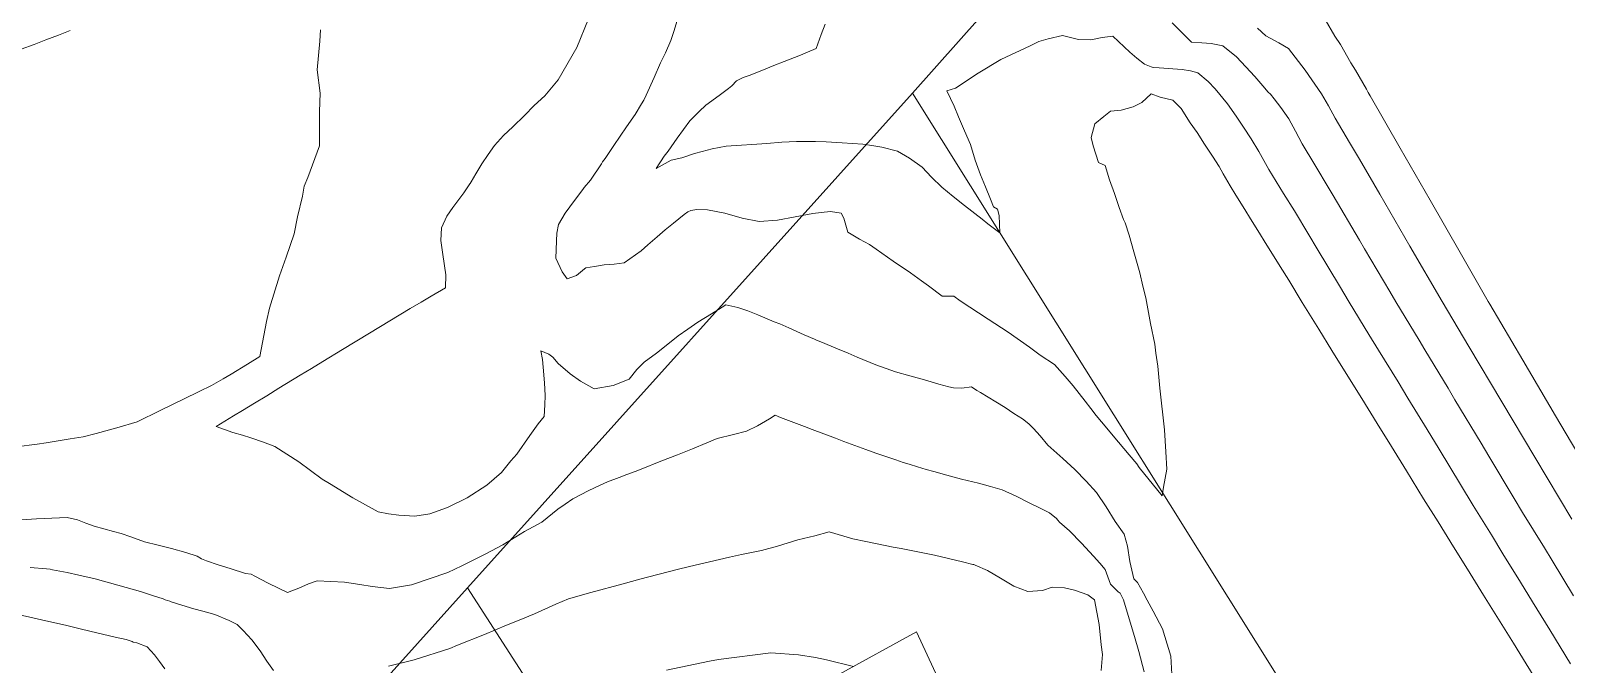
# Model space of a CAD drawing. Header units: inches. Extents: x 11351264 to 11356330, y 6702313 to 6706468.
# Drawn here: x 11354518.1 to 11354918.4, y 6705457 to 6705622.3 of the extents above; entities that cross this region are included whole.
import ezdxf

# ---------------------------------------------------------------- set-up
doc = ezdxf.new("R2010")
doc.units = ezdxf.units.IN
doc.header["$MEASUREMENT"] = 0
doc.layers.add('Shumate_Contours_clip1', color=7, linetype='Continuous', lineweight=0)
doc.layers.add('Shumate_Parcels_clip1', color=7, linetype='Continuous', lineweight=0)

msp = doc.modelspace()

# ---------------------------------------------------------------- linework, layer by layer
at = {"layer": 'Shumate_Contours_clip1'}
for points, elevation in [([(11354663.53, 6705625.38), (11354660.5, 6705617.86), (11354655.65, 6705609.45), (11354652.1, 6705605.3), (11354649.39, 6705602.76), (11354646.8, 6705600.16), (11354643.78, 6705597.2), (11354641.32, 6705594.92), (11354639.05, 6705592.36), (11354637.33, 6705590), (11354635.68, 6705587.55), (11354634.11, 6705584.96), (11354632.94, 6705582.83), (11354632.65, 6705582.43), (11354632.57, 6705582.29), (11354631.03, 6705579.97), (11354628.15, 6705576.19), (11354626.59, 6705573.94), (11354625.21, 6705570.88), (11354625, 6705567.52), (11354625.52, 6705563.94), (11354626.33, 6705558.63), (11354626.25, 6705555.23), (11354622.47, 6705553.05), (11354619.85, 6705551.48), (11354617.04, 6705549.83), (11354611.69, 6705546.6), (11354606.39, 6705543.36), (11354599.4, 6705539.14), (11354594.22, 6705535.99), (11354591.27, 6705534.2), (11354588.37, 6705532.44), (11354582.78, 6705529.01), (11354579.64, 6705527.09), (11354576.47, 6705525.17), (11354573.31, 6705523.25), (11354570.95, 6705521.8), (11354566.46, 6705519.04), (11354570.76, 6705517.52), (11354573.3, 6705516.77), (11354575.53, 6705516.13), (11354578.83, 6705515.01), (11354581.71, 6705513.85), (11354588.01, 6705509.82), (11354594.12, 6705505.31), (11354596.02, 6705504.17), (11354602.08, 6705500.43), (11354608.69, 6705496.78), (11354611.38, 6705496.32), (11354614.03, 6705495.91), (11354618.22, 6705495.65), (11354622.17, 6705496.27), (11354626.73, 6705497.91), (11354631.89, 6705500.47), (11354637.05, 6705503.73), (11354640.85, 6705507.07), (11354643.31, 6705510.13), (11354644.8, 6705511.87), (11354648.19, 6705516.71), (11354650.43, 6705519.74), (11354651.94, 6705521.68), (11354652.17, 6705524.72), (11354652.26, 6705527.11), (11354652.06, 6705530.43), (11354651.66, 6705534.49), (11354651.5, 6705536.52), (11354651.06, 6705538.78), (11354653.14, 6705537.89), (11354654.2, 6705537.11), (11354655.65, 6705535.46), (11354658.77, 6705532.75), (11354661.46, 6705530.91), (11354664.96, 6705528.87), (11354669.99, 6705529.76), (11354674.13, 6705531.4), (11354676.14, 6705533.9), (11354678, 6705535.8), (11354681.24, 6705538.2), (11354683.37, 6705539.87), (11354686.85, 6705542.67), (11354689.38, 6705544.42), (11354692.02, 6705546.23), (11354695.62, 6705548.43), (11354697.44, 6705549.57), (11354699.33, 6705550.78), (11354702.43, 6705550.08), (11354705.07, 6705549.19), (11354707.65, 6705548.14), (11354711.92, 6705546.34), (11354713.42, 6705545.81), (11354715.78, 6705544.78), (11354717.87, 6705543.81), (11354719.77, 6705542.93), (11354722.42, 6705541.82), (11354722.99, 6705541.59), (11354724.1, 6705541.15), (11354728.47, 6705539.33), (11354731.25, 6705538.17), (11354733.52, 6705537.17), (11354738.46, 6705535.1), (11354743.59, 6705533.34), (11354747.33, 6705532.3), (11354751.07, 6705531.2), (11354754.82, 6705530.11), (11354757.47, 6705529.36), (11354758.66, 6705529.16), (11354760.82, 6705529.04), (11354763.37, 6705529.36), (11354764.75, 6705528.47), (11354765.69, 6705527.95), (11354769.71, 6705525.5), (11354772.13, 6705524.01), (11354774.44, 6705522.44), (11354776.69, 6705521.09), (11354778.35, 6705519.78), (11354779.49, 6705518.57), (11354781.28, 6705516.6), (11354783.25, 6705514.17), (11354787.2, 6705510.69), (11354790.34, 6705507.8), (11354793.25, 6705504.79), (11354795.99, 6705501.84), (11354798.46, 6705498.14), (11354800.84, 6705494.25), (11354803.17, 6705490.94), (11354803.99, 6705487.81), (11354804.64, 6705483.81), (11354805.67, 6705479.3), (11354806.64, 6705478.38), (11354808.19, 6705475.56), (11354809.15, 6705473.78), (11354810.72, 6705470.89), (11354813.14, 6705466.31), (11354813.74, 6705464.33), (11354815.29, 6705459.19), (11354815.75, 6705451.32)], 1404), ([(11354686.59, 6705624.93), (11354685.73, 6705622.02), (11354684.95, 6705619.73), (11354683.55, 6705616.51), (11354682.27, 6705613.89), (11354680.64, 6705610.04), (11354678.59, 6705605.46), (11354677.92, 6705604.12), (11354677.34, 6705603.18), (11354675.64, 6705600.44), (11354673.46, 6705597.16), (11354670.16, 6705592.35), (11354667.82, 6705588.94), (11354667.18, 6705588.05), (11354666.87, 6705587.54), (11354664.01, 6705583.33), (11354662.4, 6705581.35), (11354662.03, 6705580.81), (11354659.84, 6705577.97), (11354658.63, 6705576.35), (11354657.44, 6705574.72), (11354655.68, 6705571.72), (11354655.29, 6705569.49), (11354655.19, 6705567.43), (11354655.09, 6705565.13), (11354654.98, 6705562.94), (11354656.65, 6705559.42), (11354657.93, 6705557.57), (11354660.39, 6705558.39), (11354662.5, 6705560.19), (11354662.84, 6705560.4), (11354665.08, 6705560.76), (11354667.59, 6705561.18), (11354670.25, 6705561.35), (11354672.8, 6705561.71), (11354677.25, 6705564.89), (11354679.01, 6705566.44), (11354681.45, 6705568.47), (11354683.47, 6705570.34), (11354685.64, 6705572.06), (11354688.48, 6705574.37), (11354689.42, 6705575.05), (11354690.19, 6705575.39), (11354691.8, 6705575.63), (11354694.54, 6705575.56), (11354699.02, 6705574.66), (11354703.58, 6705573.36), (11354708.04, 6705572.53), (11354712.79, 6705572.84), (11354717.41, 6705573.75), (11354722.04, 6705574.6), (11354724.21, 6705574.85), (11354726.6, 6705575.11), (11354729.36, 6705574.65), (11354730.12, 6705573.38), (11354731.14, 6705569.73), (11354734.18, 6705567.86), (11354736.73, 6705566.47), (11354738.49, 6705565.33), (11354742.95, 6705562.19), (11354747.46, 6705559.1), (11354750.34, 6705557.04), (11354752.13, 6705555.73), (11354755.75, 6705553.07), (11354758.77, 6705553.01), (11354760.38, 6705551.83), (11354767.75, 6705547.08), (11354772.93, 6705543.64), (11354778.46, 6705539.71), (11354781.27, 6705537.68), (11354784.96, 6705535.25), (11354787.76, 6705532.1), (11354789.83, 6705529.62), (11354793.03, 6705525.69), (11354794.49, 6705523.73), (11354795.84, 6705521.88), (11354798.61, 6705518.65), (11354800.33, 6705516.61), (11354804.5, 6705511.68), (11354806.46, 6705509.31), (11354807.09, 6705508.36), (11354813.03, 6705500.98), (11354813.44, 6705503.26), (11354814.27, 6705507.94), (11354814.02, 6705512.47), (11354813.71, 6705518.21), (11354812.5, 6705529.09), (11354811.9, 6705534.78), (11354811.42, 6705538.18), (11354811.13, 6705540.56), (11354810.04, 6705545.91), (11354808.84, 6705552.57), (11354808.01, 6705555.63), (11354807.26, 6705559.15), (11354805.69, 6705564.6), (11354804.44, 6705568.92), (11354803.4, 6705572.12), (11354802.98, 6705573.07), (11354801.9, 6705576.15), (11354800.66, 6705579.81), (11354799.37, 6705583.41), (11354798.21, 6705587.13), (11354796.48, 6705587.87), (11354795.1, 6705592.26), (11354794.59, 6705594.4), (11354795.48, 6705597.99), (11354797.85, 6705599.86), (11354799.59, 6705601.26), (11354802.39, 6705601.53), (11354805.47, 6705602.37), (11354807.73, 6705603.52), (11354810.16, 6705605.81), (11354812.55, 6705604.95), (11354815.83, 6705604.15), (11354818.01, 6705601.96), (11354820.41, 6705598.27), (11354822.16, 6705595.74), (11354824.15, 6705592.66), (11354826.21, 6705589.51), (11354827.9, 6705586.81), (11354828.95, 6705584.98), (11354830.82, 6705581.83), (11354832.26, 6705579.39), (11354834.62, 6705575.62), (11354836.11, 6705573.19), (11354838.44, 6705569.47), (11354839.96, 6705566.99), (11354842.26, 6705563.32), (11354843.81, 6705560.79), (11354846.08, 6705557.17), (11354849.53, 6705551.41), (11354853.87, 6705544.47), (11354857.31, 6705538.89), (11354861.51, 6705532.16), (11354865.08, 6705526.37), (11354869.16, 6705519.84), (11354872.85, 6705513.84), (11354876.8, 6705507.52), (11354881.24, 6705500.23), (11354885, 6705494.21), (11354889.04, 6705487.67), (11354892.66, 6705481.86), (11354896.84, 6705475.11), (11354900.33, 6705469.52), (11354904.64, 6705462.55), (11354907.99, 6705457.17), (11354913.17, 6705448.7)], 1402), ([(11354815.69, 6705624.35), (11354817.82, 6705622.18), (11354820.69, 6705619.24), (11354823.45, 6705619.11), (11354825.83, 6705618.93), (11354828.89, 6705618.31), (11354832.42, 6705615.42), (11354834.92, 6705612.8), (11354837.19, 6705610.33), (11354839.32, 6705607.86), (11354840.69, 6705606.24), (11354841.3, 6705605.71), (11354842.28, 6705604.49), (11354844, 6705602.25), (11354846.07, 6705599.26), (11354847.84, 6705596.04), (11354849.54, 6705592.77), (11354852.85, 6705587.3), (11354856.62, 6705581.04), (11354857.64, 6705579.29), (11354864.51, 6705567.64), (11354865.81, 6705565.42), (11354872.4, 6705554.24), (11354873.97, 6705551.55), (11354880.03, 6705541.56), (11354881.55, 6705539.02), (11354887.59, 6705529.08), (11354889.39, 6705526.05), (11354896.23, 6705514.7), (11354898.23, 6705511.35), (11354904.87, 6705500.32), (11354907.05, 6705496.66), (11354912.73, 6705487.38), (11354914.7, 6705484.12), (11354920.32, 6705474.93)], 1398), ([(11354855.54, 6705625.22), (11354858.08, 6705620.81), (11354859.52, 6705618.62), (11354862.23, 6705613.9), (11354863.47, 6705611.96), (11354866.32, 6705606.99), (11354866.8, 6705606.13), (11354867.31, 6705605.27), (11354875.12, 6705591.67), (11354882.93, 6705578.07), (11354890.73, 6705564.46), (11354898.06, 6705551.68), (11354898.52, 6705550.91), (11354907.08, 6705536.38), (11354915.64, 6705521.84), (11354924.2, 6705507.3)], 1394), ([(11354593.62, 6705622.52), (11354593.46, 6705619.54), (11354592.81, 6705612.08), (11354593.54, 6705605.95), (11354593.35, 6705601.15), (11354593.36, 6705592.22), (11354590.32, 6705583.95), (11354589.4, 6705581.75), (11354588.92, 6705579.08), (11354587.69, 6705573.71), (11354586.79, 6705569.3), (11354584.68, 6705563.21), (11354582.97, 6705558.3), (11354580.37, 6705549.92), (11354579.56, 6705546.41), (11354577.84, 6705537.3), (11354574.63, 6705535.32), (11354570.38, 6705532.72), (11354568.24, 6705531.48), (11354565.21, 6705529.72), (11354561.98, 6705528.16), (11354557.92, 6705526.16), (11354555.26, 6705524.87), (11354551.87, 6705523.21), (11354545.86, 6705520.25), (11354540.55, 6705518.71), (11354538.61, 6705518.17), (11354535.13, 6705517.24), (11354531.82, 6705516.34), (11354528.38, 6705515.85), (11354522.14, 6705514.83), (11354519.76, 6705514.48), (11354514.32, 6705513.71)], 1406), ([(11354528.38, 6705622.33), (11354525.31, 6705621.12), (11354522.01, 6705619.89), (11354518.97, 6705618.68), (11354515.64, 6705617.44)], 1408), ([(11354725.24, 6705623.93), (11354724.14, 6705621.28), (11354722.91, 6705617.6), (11354720.6, 6705616.66), (11354718.75, 6705615.91), (11354714.56, 6705614.25), (11354711.87, 6705613.17), (11354709.18, 6705612.08), (11354705.39, 6705610.55), (11354703.83, 6705610.03), (11354702.13, 6705609.21), (11354700.88, 6705607.9), (11354700.04, 6705607.15), (11354697.57, 6705605.36), (11354694.09, 6705602.83), (11354692.36, 6705601.23), (11354689.93, 6705598.79), (11354688.29, 6705596.53), (11354686.66, 6705594.27), (11354684.25, 6705590.87), (11354683.22, 6705589.52), (11354681.16, 6705586.36), (11354685.05, 6705588.51), (11354687.87, 6705589.11), (11354691.17, 6705590.27), (11354693.17, 6705590.79), (11354695.78, 6705591.47), (11354699.43, 6705592.15), (11354703.38, 6705592.44), (11354706.1, 6705592.59), (11354710, 6705592.89), (11354713.9, 6705593.2), (11354717.78, 6705593.38), (11354720.11, 6705593.4), (11354722.7, 6705593.34), (11354725.46, 6705593.25), (11354729.62, 6705593.04), (11354735, 6705592.67), (11354737.42, 6705592.31), (11354740.02, 6705591.9), (11354744.04, 6705590.83), (11354747.19, 6705588.98), (11354750.46, 6705586.64), (11354752.91, 6705584.11), (11354755.62, 6705581.49), (11354758.62, 6705579.03), (11354761.57, 6705576.67), (11354766.12, 6705573.11), (11354767.61, 6705571.87), (11354770.76, 6705569.57), (11354770.54, 6705574.11), (11354770.16, 6705575.75), (11354769.08, 6705576.35), (11354768.36, 6705578.36), (11354766.98, 6705581.51), (11354765.73, 6705584.7), (11354764.36, 6705588.51), (11354763.09, 6705592.55), (11354762.16, 6705594.79), (11354761.31, 6705596.77), (11354760, 6705599.77), (11354758.85, 6705602.6), (11354756.89, 6705606.62), (11354759.21, 6705607.29), (11354765.06, 6705611.18), (11354770.97, 6705614.78), (11354778.65, 6705618.31), (11354780.96, 6705619.42), (11354783.38, 6705620.16), (11354787.08, 6705621.02), (11354791.28, 6705619.98), (11354794.46, 6705619.92), (11354797.47, 6705620.47), (11354800.23, 6705620.82), (11354801.72, 6705619.46), (11354804.61, 6705616.68), (11354806.48, 6705615.09), (11354808.43, 6705613.51), (11354810.21, 6705612.86), (11354810.75, 6705612.66), (11354812.33, 6705612.57), (11354818.26, 6705612.15), (11354820.43, 6705611.8), (11354822.4, 6705611.27), (11354825.1, 6705609.03), (11354826.9, 6705607.07), (11354830.14, 6705603.23), (11354832.32, 6705600.01), (11354834.29, 6705597.08), (11354836.24, 6705594.09), (11354838.3, 6705590.76), (11354840.9, 6705586.08), (11354844.71, 6705579.85), (11354847.53, 6705575.27), (11354851.33, 6705569.06), (11354853.52, 6705565.35), (11354859.27, 6705555.77), (11354861.8, 6705551.48), (11354866.98, 6705543.07), (11354869.47, 6705538.95), (11354874.58, 6705530.67), (11354877.15, 6705526.43), (11354882.18, 6705518.27), (11354885.27, 6705513.15), (11354890.86, 6705503.97), (11354894.19, 6705498.44), (11354898.89, 6705490.83), (11354901.91, 6705485.89), (11354906.52, 6705478.43), (11354909.64, 6705473.34), (11354914.15, 6705466.04), (11354919.52, 6705457.16)], 1400), ([(11354837.91, 6705622.96), (11354840.12, 6705620.92), (11354843.49, 6705619.06), (11354845.99, 6705617.64), (11354850.32, 6705611.93), (11354854.63, 6705605.77), (11354856.43, 6705602.69), (11354858.18, 6705599.45), (11354861.95, 6705593.11), (11354864.49, 6705588.73), (11354869.8, 6705579.61), (11354877.65, 6705566.1), (11354886.06, 6705551.61), (11354893.03, 6705539.95), (11354901.64, 6705525.5), (11354910.24, 6705511.05), (11354919.84, 6705494.89)], 1396), ([(11354515.76, 6705494.71), (11354519.65, 6705495), (11354527.59, 6705495.29), (11354530.33, 6705494.71), (11354532.47, 6705493.88), (11354534.61, 6705493.05), (11354539.67, 6705491.69), (11354541.66, 6705491.15), (11354544.18, 6705490.25), (11354547.8, 6705489), (11354551.32, 6705488.13), (11354554.84, 6705487.27), (11354558.55, 6705486.17), (11354561.49, 6705485.28), (11354562.65, 6705484.58), (11354563.91, 6705484.07), (11354566.98, 6705483.02), (11354570.08, 6705482.02), (11354574.11, 6705480.72), (11354575.54, 6705480.52), (11354576.55, 6705480.03), (11354580.03, 6705478.21), (11354582.72, 6705476.94), (11354585.04, 6705475.76), (11354588.02, 6705476.93), (11354590.56, 6705478.05), (11354592.81, 6705478.82), (11354599.91, 6705478.47), (11354603.94, 6705477.88), (11354607.11, 6705477.31), (11354611.6, 6705476.81), (11354617.37, 6705477.81), (11354626.83, 6705480.98), (11354630.48, 6705482.69), (11354636.72, 6705485.86), (11354641.21, 6705488.23), (11354646.86, 6705491.67), (11354651.39, 6705494.15), (11354655.56, 6705497.51), (11354657.41, 6705498.84), (11354659.39, 6705500.19), (11354663.63, 6705502.4), (11354666.36, 6705503.67), (11354668.46, 6705504.61), (11354671.55, 6705505.78), (11354673.54, 6705506.52), (11354675.64, 6705507.34), (11354678.54, 6705508.49), (11354681.05, 6705509.5), (11354684.22, 6705510.72), (11354686.7, 6705511.69), (11354690.62, 6705513.21), (11354694.36, 6705514.78), (11354697.06, 6705515.89), (11354701.36, 6705516.98), (11354704.73, 6705517.85), (11354707.55, 6705519.25), (11354710.69, 6705521.03), (11354712.18, 6705521.99), (11354713.56, 6705521.42), (11354719.85, 6705519.04), (11354721.82, 6705518.26), (11354727.89, 6705515.98), (11354730.09, 6705515.13), (11354735.86, 6705513.03), (11354738.42, 6705512.11), (11354743.67, 6705510.34), (11354745.55, 6705509.7), (11354747.1, 6705509.2), (11354749.3, 6705508.52), (11354751.54, 6705507.84), (11354753.57, 6705507.28), (11354756.91, 6705506.37), (11354760.73, 6705505.36), (11354765.19, 6705504.24), (11354768.29, 6705503.43), (11354771.36, 6705502.53), (11354774.99, 6705500.87), (11354778.57, 6705499.1), (11354781.3, 6705497.73), (11354783.71, 6705496.51), (11354785.52, 6705495.03), (11354785.91, 6705494.65), (11354786.34, 6705494.14), (11354788.88, 6705491.85), (11354792.05, 6705488.6), (11354795.15, 6705485.22), (11354796.8, 6705483.39), (11354798.24, 6705481.81), (11354799.6, 6705477.98), (11354801.61, 6705475.93), (11354802.08, 6705475.6), (11354803, 6705473.87), (11354803.96, 6705470.65), (11354805.9, 6705464.3), (11354807.02, 6705460.35), (11354808.42, 6705455.12)], 1406), ([(11354611.34, 6705456.54), (11354618.11, 6705458.21), (11354627.36, 6705461.21), (11354629.4, 6705462.02), (11354636.4, 6705464.81), (11354642.14, 6705467.23), (11354645.4, 6705468.54), (11354649.48, 6705470.18), (11354655.04, 6705472.71), (11354658.3, 6705474.11), (11354664.14, 6705475.74), (11354672.58, 6705478.05), (11354676.88, 6705479.21), (11354686.66, 6705481.75), (11354689.88, 6705482.56), (11354700.28, 6705484.97), (11354703.43, 6705485.64), (11354708.59, 6705486.74), (11354712.77, 6705487.81), (11354718.07, 6705489.48), (11354722.51, 6705490.55), (11354726.24, 6705491.57), (11354732.43, 6705489.8), (11354735.82, 6705489.07), (11354742.97, 6705487.58), (11354745.05, 6705487.27), (11354753.74, 6705485.53), (11354761.04, 6705483.8), (11354763.75, 6705483.11), (11354763.84, 6705483.09), (11354763.9, 6705483.07), (11354763.99, 6705483.04), (11354764.35, 6705482.88), (11354767.52, 6705481.48), (11354770.95, 6705479.47), (11354774.39, 6705477.45), (11354778.08, 6705476.03), (11354781.84, 6705476.33), (11354784.42, 6705477.19), (11354787.6, 6705476.95), (11354790.21, 6705476.41), (11354793.69, 6705475.2), (11354795.43, 6705473.84), (11354796.62, 6705467.45), (11354797.19, 6705462.15), (11354797.53, 6705459.57), (11354797.13, 6705455.43)], 1408), ([(11354517.98, 6705482.33), (11354522.2, 6705481.98), (11354523.14, 6705481.82), (11354523.81, 6705481.69), (11354527.61, 6705480.99), (11354530.67, 6705480.33), (11354534.93, 6705479.29), (11354540.82, 6705477.66), (11354546.71, 6705476), (11354549.81, 6705475.03), (11354552.59, 6705474.11), (11354552.82, 6705474.03), (11354553.19, 6705473.9), (11354554.39, 6705473.49), (11354554.74, 6705473.37), (11354557.46, 6705472.44), (11354560.62, 6705471.53), (11354562.97, 6705470.91), (11354566.1, 6705470.05), (11354569.88, 6705468.46), (11354571.9, 6705467.42), (11354573.5, 6705465.84), (11354575.79, 6705463.4), (11354577.94, 6705460.55), (11354579.63, 6705457.86), (11354581.38, 6705455.45)], 1408), ([(11354515.22, 6705469.98), (11354518.64, 6705469.17), (11354522.07, 6705468.38), (11354524.79, 6705467.78), (11354527.51, 6705467.13), (11354531.37, 6705466.2), (11354535.34, 6705465.24), (11354540.15, 6705464.12), (11354542.98, 6705463.49), (11354544.54, 6705462.95), (11354544.85, 6705462.86), (11354545.78, 6705462.62), (11354548.48, 6705461.59), (11354550.41, 6705459.48), (11354551.65, 6705457.77), (11354553.05, 6705455.89)], 1410), ([(11354683.85, 6705455.5), (11354695.02, 6705457.83), (11354697.39, 6705458.34), (11354711.03, 6705460.01), (11354718.25, 6705459.54), (11354722.68, 6705458.83), (11354725.55, 6705458.22), (11354732.64, 6705456.51)], 1410)]:
    msp.add_lwpolyline(points, dxfattribs=dict(at, elevation=elevation))
at = {"layer": 'Shumate_Parcels_clip1'}
for points in [[(11354914, 6705790.5), (11354784, 6705646.5), (11354748, 6705606), (11354632, 6705477), (11354490, 6705319), (11354450, 6705351.5), (11354383, 6705269), (11354249, 6705381.5), (11354186.54, 6705434.55), (11354156, 6705460.5), (11354097, 6705510.5), (11354000, 6705592), (11354302, 6705877.5), (11354091, 6706037.5), (11354128, 6706086), (11354497, 6705922.5)], [(11354905, 6705355), (11354748, 6705606), (11354784, 6705646.5), (11354914, 6705790.5), (11355441, 6705623), (11355457, 6705581.5), (11354952, 6705374)], [(11354905, 6705355), (11354817, 6705319), (11354749, 6705465.5), (11354668, 6705421), (11354632, 6705477), (11354748, 6705606)], [(11354668, 6705421), (11354751, 6705291.5), (11354705, 6705273), (11354640, 6705240.5), (11354608, 6705223), (11354490, 6705319), (11354632, 6705477)], [(11354817, 6705319), (11354751, 6705291.5), (11354668, 6705421), (11354749, 6705465.5)]]:
    msp.add_lwpolyline(points, close=True, dxfattribs=at)

doc.saveas('drawing.dxf')
